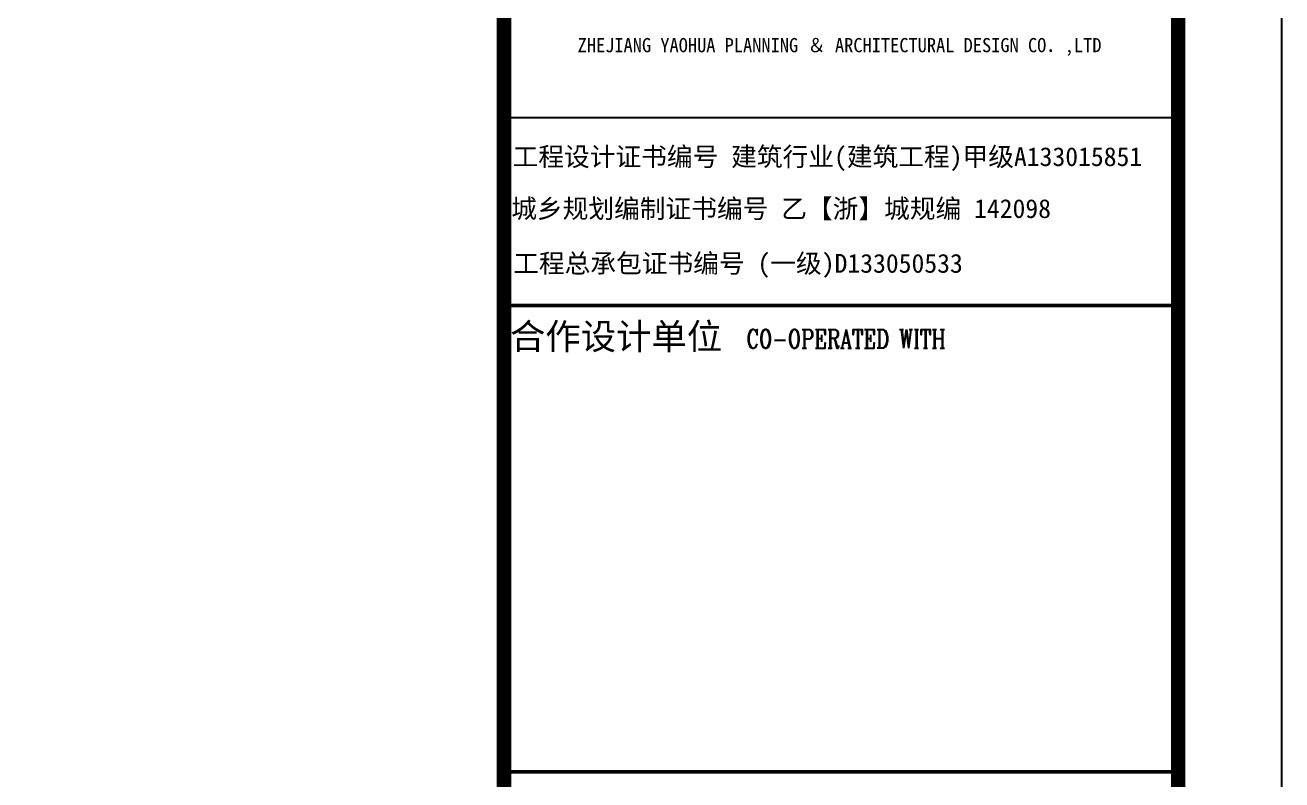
# Model space of a CAD drawing. Extents: x -173215 to 463891, y -864580 to -620646.
# Drawn here: x 405860 to 417978, y -710501 to -703221 of the extents above; entities that cross this region are included whole.
import ezdxf
from ezdxf.enums import TextEntityAlignment as Align

# ---------------------------------------------------------------- set-up
doc = ezdxf.new("R2010")
doc.units = 0
doc.header["$LTSCALE"] = 500
doc.header["$MEASUREMENT"] = 0
doc.layers.add('WALL', color=6, linetype='CONTINUOUS')
doc.layers.add('图框', color=4, linetype='CONTINUOUS')
doc.styles.add('iIcon2', font='')
doc.styles.add('MIMI-TKWZ', font='romanc.shx', dxfattribs={"width": 0.75, "oblique": 15, "bigfont": 'bigfont.shx'})
doc.styles.add('图框艺术体', font='simhei.ttf', dxfattribs={"width": 0.9})
doc.styles.get('iIcon2').set_extended_font_data('SimSun')

# ---------------------------------------------------------------- blocks, each defined once
blk = doc.blocks.new('jhyfty')
at = {"layer": '图框'}
blk.add_line((769350, 157024), (775850, 157024), dxfattribs=at)
blk.add_lwpolyline([(650751, 105710), (776851, 105710), (776851, 165110), (650751, 165110)], close=True, dxfattribs=at)
at = {"layer": '图框', "const_width": 140}
for points in [[(653251, 164110), (775851, 164110), (775851, 106710), (653251, 106710)], [(775851, 164110), (769351, 164110), (769351, 106710), (775851, 106710)]]:
    blk.add_lwpolyline(points, close=True, dxfattribs=at)
at = {"layer": '图框', "const_width": 35}
for points in [[(769351, 155210), (775851, 155210)], [(769351, 150710), (775851, 150710)]]:
    blk.add_lwpolyline(points, dxfattribs=at)
at = {"layer": '图框', "style": '图框艺术体', "width": 0.95}
blk.add_text('ZHEJIANG YAOHUA PLANNING ＆ ARCHITECTURAL DESIGN CO．,LTD', height=137.12, dxfattribs=at).set_placement((772586, 157652), align=Align.CENTER)
at = {"layer": '图框', "style": 'iIcon2'}
for s, height, p in [('工程设计证书编号 建筑行业(建筑工程)甲级A133015851', 181.8, (769433, 156554)), ('城乡规划编制证书编号 乙【浙】城规编 142098', 181.8, (769420, 156053)), ('工程总承包证书编号 (一级)D133050533', 181.8, (769439, 155525)), ('合作设计单位', 250, (769408, 154786))]:
    blk.add_text(s, height=height, dxfattribs=at).set_placement(p)
at = {"layer": '图框', "style": 'MIMI-TKWZ', "width": 0.75}
blk.add_text('CO-OPERATED WITH', height=180, dxfattribs=at).set_placement((771688, 154798))

msp = doc.modelspace()

# ---------------------------------------------------------------- block references
at = {"layer": 'WALL'}
msp.add_blockref('jhyfty', (-358872.5, -861134.7), dxfattribs=at)

doc.saveas('drawing.dxf')
